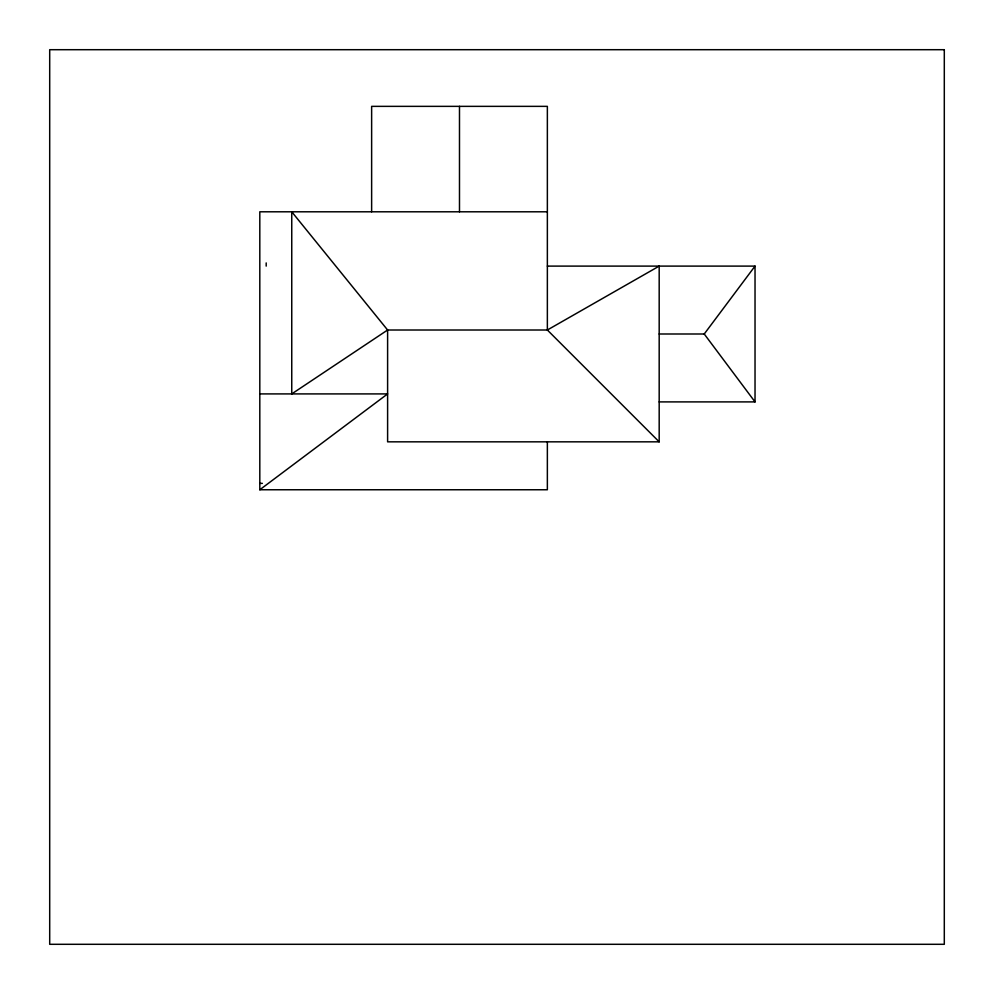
<?xml version="1.0" encoding="UTF-8"?>
<svg xmlns="http://www.w3.org/2000/svg" width="994" height="994" viewBox="0 0 994 994"><rect width="100%" height="100%" fill="white"/><g stroke="black" fill="none" stroke-linecap="round" stroke-linejoin="round"><path stroke-width="1.49" d="M659.184 333.996L704.237 333.996L755.03 266.106L547.359 266.106M547.359 211.797L259.807 211.797L259.807 489.756L387.61 393.91L259.807 393.91M659.184 401.899L755.03 401.899L755.03 266.106M659.184 441.833L387.61 441.833L387.61 330.008L291.751 211.797L291.751 393.91L387.61 330.008L547.359 330.008L659.184 266.106L659.184 441.833L547.359 330.008L547.359 106.358L371.632 106.358L371.632 211.797M259.807 483.37L262.366 483.37M259.807 489.756L547.359 489.756L547.359 441.833M704.237 333.996L755.03 401.899M459.489 106.358L459.489 211.797M266.193 262.913L266.193 266.106M944.3 49.7L49.7 49.7L49.7 944.3L944.3 944.3L944.3 49.7"/></g></svg>
